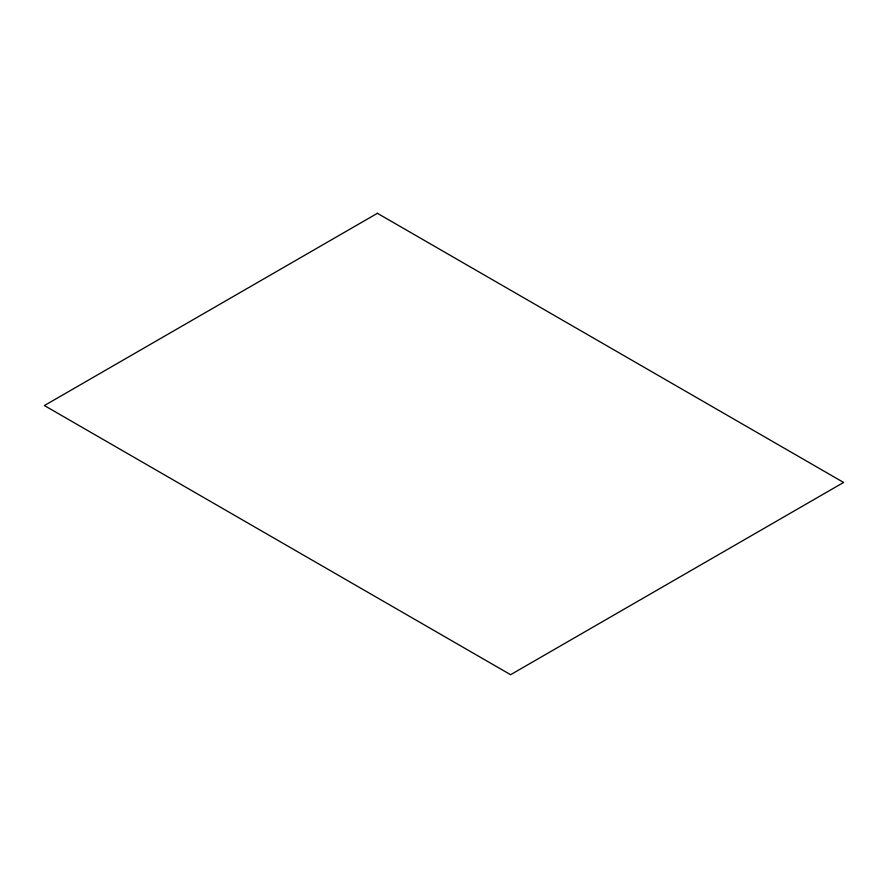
<?xml version="1.0" encoding="UTF-8"?>
<svg xmlns="http://www.w3.org/2000/svg" width="888" height="888" viewBox="0 0 888 888"><rect width="100%" height="100%" fill="white"/><g stroke="black" fill="none" stroke-linecap="round" stroke-linejoin="round"><path stroke-width="1.33" d="M377.4 213.298L44.4 405.55L510.6 674.702L843.6 482.45L377.4 213.298"/></g></svg>
